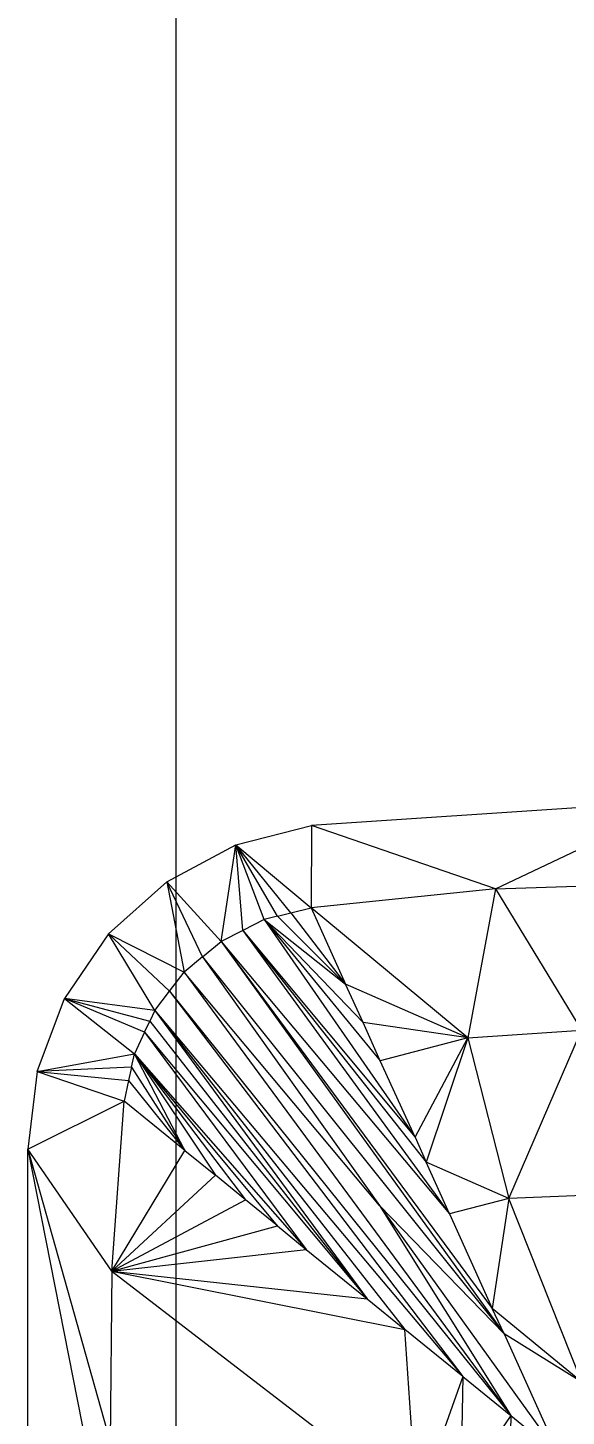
# Model space of a CAD drawing. Header units: inches. Extents: x 21753 to 28474, y -23238 to -20311.
# Drawn here: x 25497.54 to 25502.48, y -22405.78 to -22393.03 of the extents above; entities that cross this region are included whole.
import ezdxf

# ---------------------------------------------------------------- set-up
doc = ezdxf.new("R2010")
doc.units = ezdxf.units.IN
doc.header["$MEASUREMENT"] = 0
for name, color, linetype, lineweight in [('A-ANNO-DIMS', 211, 'Continuous', 9), ('A-ANNO-DIMS-192', 211, 'Continuous', 9), ('A-GENM', 13, 'Continuous', 9), ('G-ANNO-SYMB', 111, 'Continuous', 9)]:
    doc.layers.add(name, color=color, linetype=linetype, lineweight=lineweight)
doc.styles.add('Arial_1', font='arial.ttf', dxfattribs={"height": 17.703593})
doc.dimstyles.new('Linear_-_3_32__Arial_3', dxfattribs={"dimscale": 12, "dimtxt": 18, "dimasz": 2, "dimexe": 1.5, "dimexo": 1, "dimgap": 1, "dimtad": 1, "dimrnd": 0.25, "dimzin": 1, "dimdsep": 46, "dimlunit": 4, "dimtxsty": 'Arial_1', "dimblk1": 'OBLIQUE', "dimblk2": 'OBLIQUE', "dimsah": 1, "dimcen": 0.09, "dimdle": 1.5, "dimazin": 0, "dimtfac": 1, "dimtdec": 4, "dimtix": 1, "dimtmove": 0, "dimatfit": 3, "dimfxl": 1, "dimtvp": 1, "dimtfill": 1, "dimfrac": 2, "dimtolj": 1, "dimtzin": 0, "dimarcsym": 2})

# ---------------------------------------------------------------- blocks, each defined once
blk = doc.blocks.new('Drinking_Founta_Floor Plan0')
at = {"layer": 'A-GENM'}
for p, q in [((8.001, 30.18), (4.605, 29.955)), ((6.295, 29.372), (8.001, 30.18)), ((3.911, 29.777), (4.605, 29.955)), ((4.605, 29.955), (4.602, 29.198)), ((6.295, 29.372), (4.605, 29.955)), ((3.278, 29.437), (3.911, 29.777)), ((3.776, 28.889), (3.911, 29.777)), ((4.294, 29.121), (3.911, 29.777)), ((4.415, 29.151), (3.911, 29.777)), ((4.171, 29.09), (3.911, 29.777)), ((3.975, 28.99), (3.911, 29.777)), ((3.911, 29.777), (4.602, 29.198)), ((3.278, 29.437), (2.742, 28.958)), ((3.606, 28.748), (3.278, 29.437)), ((3.776, 28.889), (3.278, 29.437)), ((3.278, 29.437), (3.436, 28.608)), ((6.295, 29.372), (4.602, 29.198)), ((6.295, 29.372), (6.041, 28.003)), ((6.295, 29.372), (8.001, 29.43)), ((6.295, 29.372), (7.084, 28.076)), ((4.415, 29.151), (4.602, 29.198)), ((6.041, 28.003), (4.602, 29.198)), ((4.602, 29.198), (4.918, 28.496)), ((4.171, 29.09), (3.975, 28.99)), ((4.294, 29.121), (4.171, 29.09)), ((4.171, 29.09), (5.557, 27.092)), ((4.171, 29.09), (5.238, 27.793)), ((4.171, 29.09), (5.08, 28.145)), ((4.171, 29.09), (4.918, 28.496)), ((4.294, 29.121), (4.415, 29.151)), ((4.294, 29.121), (4.918, 28.496)), ((4.415, 29.151), (4.918, 28.496)), ((2.742, 28.958), (2.337, 28.365)), ((3.167, 28.256), (2.742, 28.958)), ((2.742, 28.958), (3.301, 28.432)), ((2.742, 28.958), (3.436, 28.608)), ((3.975, 28.99), (3.776, 28.889)), ((3.975, 28.99), (5.557, 27.092)), ((3.975, 28.99), (5.874, 26.39)), ((3.975, 28.99), (5.66, 26.862)), ((3.606, 28.748), (3.776, 28.889)), ((3.776, 28.889), (5.874, 26.39)), ((3.776, 28.889), (6.375, 25.286)), ((3.776, 28.889), (6.266, 25.521)), ((3.606, 28.748), (3.436, 28.608)), ((3.606, 28.748), (6.375, 25.286)), ((3.606, 28.748), (5.229, 26.465)), ((3.301, 28.432), (3.436, 28.608)), ((5.229, 26.465), (3.436, 28.608)), ((3.436, 28.608), (6.436, 24.537)), ((3.167, 28.256), (3.301, 28.432)), ((3.301, 28.432), (5.997, 24.894)), ((3.301, 28.432), (6.436, 24.537)), ((6.041, 28.003), (4.918, 28.496)), ((5.08, 28.145), (4.918, 28.496)), ((2.085, 27.694), (2.337, 28.365)), ((3.167, 28.256), (2.337, 28.365)), ((3.073, 28.057), (2.337, 28.365)), ((2.337, 28.365), (2.979, 27.856)), ((2.337, 28.365), (3.12, 28.157)), ((3.167, 28.256), (3.12, 28.157)), ((3.167, 28.256), (5.997, 24.894)), ((3.167, 28.256), (5.118, 25.608)), ((3.167, 28.256), (5.463, 25.327)), ((3.073, 28.057), (2.979, 27.856)), ((3.073, 28.057), (3.12, 28.157)), ((3.073, 28.057), (4.558, 26.062)), ((3.073, 28.057), (5.118, 25.608)), ((3.12, 28.157), (5.118, 25.608)), ((6.041, 28.003), (5.08, 28.145)), ((5.238, 27.793), (5.08, 28.145)), ((6.041, 28.003), (7.084, 28.076)), ((6.418, 26.529), (7.084, 28.076)), ((6.041, 28.003), (5.238, 27.793)), ((5.557, 27.092), (6.041, 28.003)), ((6.041, 28.003), (5.66, 26.862)), ((6.041, 28.003), (6.418, 26.529)), ((2.085, 27.694), (2.979, 27.856)), ((2.953, 27.735), (2.979, 27.856)), ((3.442, 26.97), (2.979, 27.856)), ((4.294, 26.277), (2.979, 27.856)), ((2.979, 27.856), (4.558, 26.062)), ((2.979, 27.856), (4.001, 26.516)), ((2.979, 27.856), (3.723, 26.743)), ((5.557, 27.092), (5.238, 27.793)), ((2.085, 27.694), (2.001, 26.982)), ((2.953, 27.735), (2.085, 27.694)), ((2.085, 27.694), (2.926, 27.613)), ((2.085, 27.694), (2.885, 27.424)), ((2.953, 27.735), (2.926, 27.613)), ((2.953, 27.735), (3.442, 26.97)), ((2.926, 27.613), (2.885, 27.424)), ((2.926, 27.613), (3.442, 26.97)), ((2.001, 26.982), (2.885, 27.424)), ((2.771, 25.861), (2.885, 27.424)), ((3.442, 26.97), (2.885, 27.424)), ((5.557, 27.092), (5.66, 26.862)), ((2.001, 12.18), (2.001, 26.982)), ((2.771, 25.861), (2.001, 26.982)), ((2.001, 26.982), (2.756, 24.295)), ((2.001, 26.982), (2.838, 22.731)), ((2.771, 25.861), (3.442, 26.97)), ((3.442, 26.97), (3.723, 26.743)), ((6.418, 26.529), (5.66, 26.862)), ((5.874, 26.39), (5.66, 26.862)), ((2.771, 25.861), (3.723, 26.743)), ((4.001, 26.516), (3.723, 26.743)), ((2.771, 25.861), (4.001, 26.516)), ((4.294, 26.277), (4.001, 26.516)), ((6.418, 26.529), (5.874, 26.39)), ((6.418, 26.529), (6.266, 25.521)), ((7.101, 26.556), (6.418, 26.529)), ((7.089, 24.842), (6.418, 26.529)), ((6.375, 25.286), (5.229, 26.465)), ((5.229, 26.465), (6.436, 24.537)), ((5.229, 26.465), (6.876, 24.18)), ((5.874, 26.39), (6.266, 25.521)), ((2.771, 25.861), (4.294, 26.277)), ((4.294, 26.277), (4.558, 26.062)), ((2.771, 25.861), (4.558, 26.062)), ((4.558, 26.062), (5.118, 25.608)), ((2.771, 25.861), (2.756, 24.295)), ((2.771, 25.861), (5.572, 23.712)), ((2.771, 25.861), (5.118, 25.608)), ((2.771, 25.861), (5.463, 25.327)), ((5.118, 25.608), (5.463, 25.327)), ((7.089, 24.842), (6.266, 25.521)), ((6.375, 25.286), (6.266, 25.521)), ((5.997, 24.894), (5.463, 25.327)), ((5.572, 23.712), (5.463, 25.327)), ((7.089, 24.842), (6.375, 25.286)), ((6.375, 25.286), (6.876, 24.18)), ((5.997, 24.894), (5.572, 23.712)), ((5.997, 24.894), (5.973, 23.856)), ((5.997, 24.894), (6.436, 24.537)), ((6.436, 24.537), (5.973, 23.856)), ((6.436, 24.537), (6.424, 24.018)), ((6.436, 24.537), (6.876, 24.18))]:
    blk.add_line(p, q, dxfattribs=at)
blk = doc.blocks.new('Locker Rooms_Ryan_ifc-1-First Floor Plan')
at = {"lineweight": 9}
blk.add_blockref('Drinking_Founta_Floor Plan0', (25495.539, -22430.311), dxfattribs=at)
blk = doc.blocks.new('DIMBLOCK18-First Floor Plan')
at = {"layer": 'A-ANNO-DIMS-192'}
for p, q in [((25849.64, -22592.412), (25849.64, -22281.777)), ((25511.89, -22298.625), (25511.89, -22317.777)), ((25511.89, -22299.777), (25511.89, -22298.625)), ((25511.89, -22299.777), (25849.64, -22299.777)), ((25849.64, -22299.777), (25849.64, -22592.412))]:
    blk.add_line(p, q, dxfattribs=at)
at = {"layer": 'A-ANNO-DIMS-192', "lineweight": 50}
for p, q in [((25511.89, -22299.777), (25523.89, -22287.777)), ((25849.64, -22299.777), (25861.64, -22287.777)), ((25511.89, -22299.777), (25499.89, -22311.777)), ((25849.64, -22299.777), (25837.64, -22311.777))]:
    blk.add_line(p, q, dxfattribs=at)
at = {"layer": 'A-ANNO-DIMS-192', "color": 0, "insert": (25622.058, -22264.812), "char_height": 17.70359, "width": 140.89846, "attachment_point": 1, "line_spacing_factor": 0.938532, "style": 'Arial_1', "bg_fill": 3, "box_fill_scale": 1.25, "bg_fill_color": 0, "bg_fill_transparency": 0}
blk.add_mtext('28\' - 1 3/4"', dxfattribs=at)
blk = doc.blocks.new('_Oblique')
at = {"color": 0, "linetype": 'ByBlock', "lineweight": -2}
blk.add_line((-0.5, -0.5), (0.5, 0.5), dxfattribs=at)

msp = doc.modelspace()

# ---------------------------------------------------------------- linework, layer by layer
at = {"layer": 'G-ANNO-SYMB'}
msp.add_line((25498.9, -21003.077), (25498.9, -22908.84), dxfattribs=at)

# ---------------------------------------------------------------- dimensions: what is measured, and where the dimension line sits
at = {"layer": 'A-ANNO-DIMS'}
dim = msp.add_linear_dim(base=(25849.64, -22299.777), p1=(25511.89, -22310.625), p2=(25849.64, -22604.412), dimstyle='Linear_-_3_32__Arial_3', override={"dimpost": '<>', "dimfxl": 447.644825}, dxfattribs=at)
dim.commit()
dim.dimension.update_dxf_attribs({"geometry": 'DIMBLOCK18-First Floor Plan', "text_midpoint": (25680.765, -22278.617)})

# ---------------------------------------------------------------- next in the draw order: block references
at = {"lineweight": 5}
msp.add_blockref('Locker Rooms_Ryan_ifc-1-First Floor Plan', (0, 0), dxfattribs=at)

doc.saveas('drawing.dxf')
